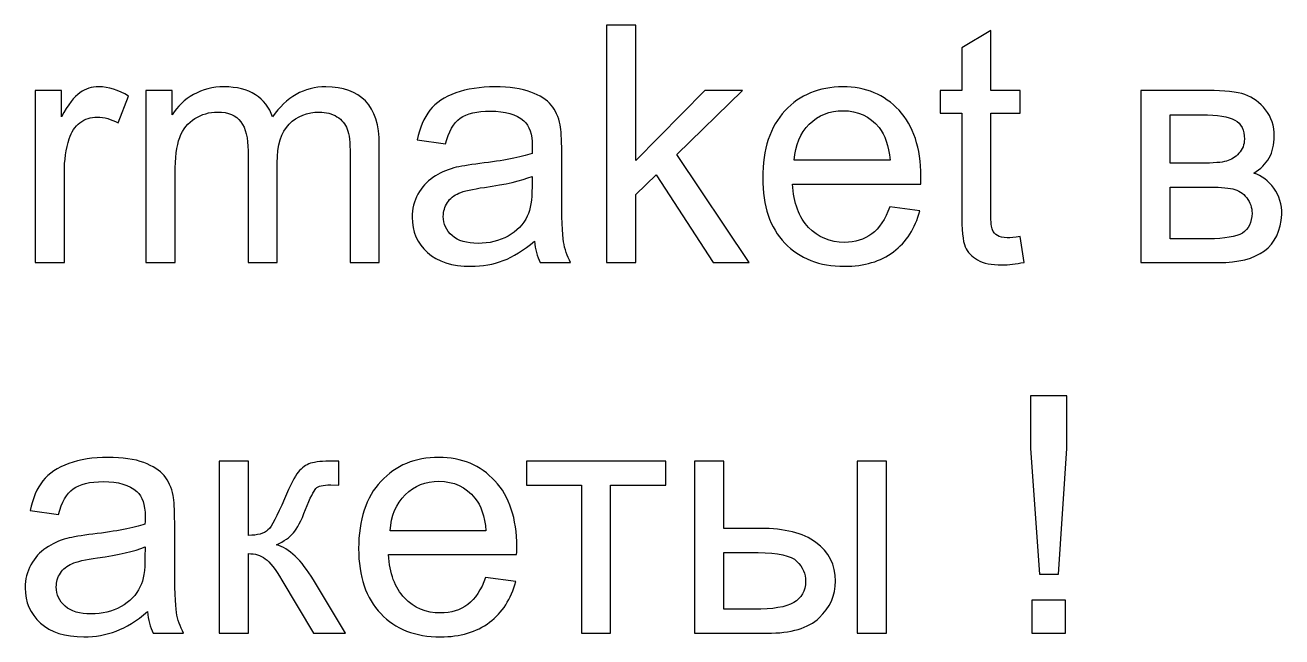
# Model space of a CAD drawing. Header units: millimetres. Extents: x 401 to 1796, y 156 to 1707.
# Drawn here: x 1586.4 to 1682.7, y 433.1 to 479.9 of the extents above; entities that cross this region are included whole.
import ezdxf

# ---------------------------------------------------------------- set-up
doc = ezdxf.new("R2010")
doc.units = ezdxf.units.MM
doc.header["$MEASUREMENT"] = 0
doc.layers.add('layer 1', color=7, linetype='Continuous')

msp = doc.modelspace()

# ---------------------------------------------------------------- linework, layer by layer
at = {"layer": 'layer 1', "color": 165}
for points, knots in [([(1630.938, 461.716), (1630.938, 461.716), (1630.938, 479.9024), (1630.938, 479.9024), (1630.938, 479.9024), (1630.938, 479.9024), (1633.1732, 479.9024), (1633.1732, 479.9024), (1633.1732, 479.9024), (1633.1732, 479.9024), (1633.1732, 469.5434), (1633.1732, 469.5434), (1633.1732, 469.5434), (1633.1732, 469.5434), (1638.4564, 474.8986), (1638.4564, 474.8986), (1638.4564, 474.8986), (1638.4564, 474.8986), (1641.3435, 474.8986), (1641.3435, 474.8986), (1641.3435, 474.8986), (1641.3435, 474.8986), (1636.3143, 470.0006), (1636.3143, 470.0006), (1636.3143, 470.0006), (1636.3143, 470.0006), (1641.8515, 461.716), (1641.8515, 461.716), (1641.8515, 461.716), (1641.8515, 461.716), (1639.0998, 461.716), (1639.0998, 461.716), (1639.0998, 461.716), (1639.0998, 461.716), (1634.7226, 468.4512), (1634.7226, 468.4512), (1634.7226, 468.4512), (1634.7226, 468.4512), (1633.1732, 466.9442), (1633.1732, 466.9442), (1633.1732, 466.9442), (1633.1732, 466.9442), (1633.1732, 461.716), (1633.1732, 461.716), (1633.1732, 461.716), (1633.1732, 461.716), (1630.938, 461.716), (1630.938, 461.716)], [0, 0, 0, 0, 0.0769231, 0.0769231, 0.0769231, 0.0769231, 0.1538462, 0.1538462, 0.1538462, 0.1538462, 0.2307692, 0.2307692, 0.2307692, 0.2307692, 0.3076923, 0.3076923, 0.3076923, 0.3076923, 0.3846154, 0.3846154, 0.3846154, 0.3846154, 0.4615385, 0.4615385, 0.4615385, 0.4615385, 0.5384615, 0.5384615, 0.5384615, 0.5384615, 0.6153846, 0.6153846, 0.6153846, 0.6153846, 0.6923077, 0.6923077, 0.6923077, 0.6923077, 0.7692308, 0.7692308, 0.7692308, 0.7692308, 0.8461538, 0.8461538, 0.8461538, 0.8461538, 1, 1, 1, 1]), ([(1662.6075, 463.7099), (1662.6075, 463.7099), (1662.9123, 461.7372), (1662.9123, 461.7372), (1662.9123, 461.7372), (1662.2858, 461.6059), (1661.7227, 461.5382), (1661.2317, 461.5382), (1661.2317, 461.5382), (1660.4231, 461.5382), (1659.7966, 461.6652), (1659.3478, 461.9234), (1659.3478, 461.9234), (1658.9033, 462.1817), (1658.5901, 462.5161), (1658.408, 462.9352), (1658.408, 462.9352), (1658.226, 463.3543), (1658.1371, 464.2348), (1658.1371, 465.5768), (1658.1371, 465.5768), (1658.1371, 465.5768), (1658.1371, 473.1714), (1658.1371, 473.1714), (1658.1371, 473.1714), (1658.1371, 473.1714), (1656.4861, 473.1714), (1656.4861, 473.1714), (1656.4861, 473.1714), (1656.4861, 473.1714), (1656.4861, 474.8986), (1656.4861, 474.8986), (1656.4861, 474.8986), (1656.4861, 474.8986), (1658.1371, 474.8986), (1658.1371, 474.8986), (1658.1371, 474.8986), (1658.1371, 474.8986), (1658.1371, 478.1583), (1658.1371, 478.1583), (1658.1371, 478.1583), (1658.1371, 478.1583), (1660.3723, 479.5002), (1660.3723, 479.5002), (1660.3723, 479.5002), (1660.3723, 479.5002), (1660.3723, 474.8986), (1660.3723, 474.8986), (1660.3723, 474.8986), (1660.3723, 474.8986), (1662.6075, 474.8986), (1662.6075, 474.8986), (1662.6075, 474.8986), (1662.6075, 474.8986), (1662.6075, 473.1714), (1662.6075, 473.1714), (1662.6075, 473.1714), (1662.6075, 473.1714), (1660.3723, 473.1714), (1660.3723, 473.1714), (1660.3723, 473.1714), (1660.3723, 473.1714), (1660.3723, 465.4498), (1660.3723, 465.4498), (1660.3723, 465.4498), (1660.3723, 464.8106), (1660.4104, 464.3999), (1660.4908, 464.2179), (1660.4908, 464.2179), (1660.567, 464.0359), (1660.694, 463.8919), (1660.8718, 463.7819), (1660.8718, 463.7819), (1661.0496, 463.676), (1661.3036, 463.621), (1661.6338, 463.621), (1661.6338, 463.621), (1661.8794, 463.621), (1662.2053, 463.6506), (1662.6075, 463.7099)], [0, 0, 0, 0, 0.047619, 0.047619, 0.047619, 0.047619, 0.0952381, 0.0952381, 0.0952381, 0.0952381, 0.1428571, 0.1428571, 0.1428571, 0.1428571, 0.1904762, 0.1904762, 0.1904762, 0.1904762, 0.2380952, 0.2380952, 0.2380952, 0.2380952, 0.2857143, 0.2857143, 0.2857143, 0.2857143, 0.3333333, 0.3333333, 0.3333333, 0.3333333, 0.3809524, 0.3809524, 0.3809524, 0.3809524, 0.4285714, 0.4285714, 0.4285714, 0.4285714, 0.4761905, 0.4761905, 0.4761905, 0.4761905, 0.5238095, 0.5238095, 0.5238095, 0.5238095, 0.5714286, 0.5714286, 0.5714286, 0.5714286, 0.6190476, 0.6190476, 0.6190476, 0.6190476, 0.6666667, 0.6666667, 0.6666667, 0.6666667, 0.7142857, 0.7142857, 0.7142857, 0.7142857, 0.7619048, 0.7619048, 0.7619048, 0.7619048, 0.8095238, 0.8095238, 0.8095238, 0.8095238, 0.8571429, 0.8571429, 0.8571429, 0.8571429, 0.9047619, 0.9047619, 0.9047619, 0.9047619, 1, 1, 1, 1]), ([(1587.1611, 461.716), (1587.1611, 461.716), (1587.1611, 474.8986), (1587.1611, 474.8986), (1587.1611, 474.8986), (1587.1611, 474.8986), (1589.1677, 474.8986), (1589.1677, 474.8986), (1589.1677, 474.8986), (1589.1677, 474.8986), (1589.1677, 472.8793), (1589.1677, 472.8793), (1589.1677, 472.8793), (1589.6799, 473.8149), (1590.1541, 474.4329), (1590.5901, 474.7293), (1590.5901, 474.7293), (1591.0261, 475.0298), (1591.5045, 475.178), (1592.0252, 475.178), (1592.0252, 475.178), (1592.7787, 475.178), (1593.545, 474.9409), (1594.3239, 474.471), (1594.3239, 474.471), (1594.3239, 474.471), (1593.528, 472.4094), (1593.528, 472.4094), (1593.528, 472.4094), (1592.9862, 472.7142), (1592.4443, 472.8666), (1591.9024, 472.8666), (1591.9024, 472.8666), (1591.4156, 472.8666), (1590.9796, 472.7184), (1590.5943, 472.4263), (1590.5943, 472.4263), (1590.2091, 472.1342), (1589.9339, 471.7278), (1589.7688, 471.2071), (1589.7688, 471.2071), (1589.5191, 470.4155), (1589.3963, 469.5477), (1589.3963, 468.6036), (1589.3963, 468.6036), (1589.3963, 468.6036), (1589.3963, 461.716), (1589.3963, 461.716), (1589.3963, 461.716), (1589.3963, 461.716), (1587.1611, 461.716), (1587.1611, 461.716)], [0, 0, 0, 0, 0.0714286, 0.0714286, 0.0714286, 0.0714286, 0.1428571, 0.1428571, 0.1428571, 0.1428571, 0.2142857, 0.2142857, 0.2142857, 0.2142857, 0.2857143, 0.2857143, 0.2857143, 0.2857143, 0.3571429, 0.3571429, 0.3571429, 0.3571429, 0.4285714, 0.4285714, 0.4285714, 0.4285714, 0.5, 0.5, 0.5, 0.5, 0.5714286, 0.5714286, 0.5714286, 0.5714286, 0.6428571, 0.6428571, 0.6428571, 0.6428571, 0.7142857, 0.7142857, 0.7142857, 0.7142857, 0.7857143, 0.7857143, 0.7857143, 0.7857143, 0.8571429, 0.8571429, 0.8571429, 0.8571429, 1, 1, 1, 1]), ([(1595.6447, 461.716), (1595.6447, 461.716), (1595.6447, 474.8986), (1595.6447, 474.8986), (1595.6447, 474.8986), (1595.6447, 474.8986), (1597.6513, 474.8986), (1597.6513, 474.8986), (1597.6513, 474.8986), (1597.6513, 474.8986), (1597.6513, 473.0359), (1597.6513, 473.0359), (1597.6513, 473.0359), (1598.0619, 473.6794), (1598.6123, 474.2001), (1599.2981, 474.5896), (1599.2981, 474.5896), (1599.9839, 474.9833), (1600.7628, 475.178), (1601.6391, 475.178), (1601.6391, 475.178), (1602.6128, 475.178), (1603.4129, 474.9748), (1604.0352, 474.5726), (1604.0352, 474.5726), (1604.6575, 474.1662), (1605.0977, 473.6032), (1605.3517, 472.8751), (1605.3517, 472.8751), (1606.4016, 474.4118), (1607.7605, 475.178), (1609.4369, 475.178), (1609.4369, 475.178), (1610.7492, 475.178), (1611.761, 474.8182), (1612.4637, 474.0943), (1612.4637, 474.0943), (1613.1707, 473.3704), (1613.5263, 472.257), (1613.5263, 470.7542), (1613.5263, 470.7542), (1613.5263, 470.7542), (1613.5263, 461.716), (1613.5263, 461.716), (1613.5263, 461.716), (1613.5263, 461.716), (1611.2911, 461.716), (1611.2911, 461.716), (1611.2911, 461.716), (1611.2911, 461.716), (1611.2911, 470.0133), (1611.2911, 470.0133), (1611.2911, 470.0133), (1611.2911, 470.9023), (1611.2149, 471.5458), (1611.071, 471.9395), (1611.071, 471.9395), (1610.927, 472.3332), (1610.6646, 472.6465), (1610.2793, 472.8878), (1610.2793, 472.8878), (1609.8983, 473.1291), (1609.4496, 473.2476), (1608.9374, 473.2476), (1608.9374, 473.2476), (1608.006, 473.2476), (1607.2356, 472.9386), (1606.6217, 472.3247), (1606.6217, 472.3247), (1606.0079, 471.7067), (1605.7031, 470.7203), (1605.7031, 469.3656), (1605.7031, 469.3656), (1605.7031, 469.3656), (1605.7031, 461.716), (1605.7031, 461.716), (1605.7031, 461.716), (1605.7031, 461.716), (1603.4679, 461.716), (1603.4679, 461.716), (1603.4679, 461.716), (1603.4679, 461.716), (1603.4679, 470.2716), (1603.4679, 470.2716), (1603.4679, 470.2716), (1603.4679, 471.2622), (1603.2859, 472.0072), (1602.9218, 472.5025), (1602.9218, 472.5025), (1602.5577, 472.9978), (1601.9608, 473.2476), (1601.1353, 473.2476), (1601.1353, 473.2476), (1600.5088, 473.2476), (1599.9288, 473.0825), (1599.3954, 472.7523), (1599.3954, 472.7523), (1598.862, 472.4221), (1598.4768, 471.9395), (1598.2355, 471.3003), (1598.2355, 471.3003), (1597.9984, 470.6653), (1597.8799, 469.7466), (1597.8799, 468.5486), (1597.8799, 468.5486), (1597.8799, 468.5486), (1597.8799, 461.716), (1597.8799, 461.716), (1597.8799, 461.716), (1597.8799, 461.716), (1595.6447, 461.716), (1595.6447, 461.716)], [0, 0, 0, 0, 0.0344828, 0.0344828, 0.0344828, 0.0344828, 0.0689655, 0.0689655, 0.0689655, 0.0689655, 0.1034483, 0.1034483, 0.1034483, 0.1034483, 0.137931, 0.137931, 0.137931, 0.137931, 0.1724138, 0.1724138, 0.1724138, 0.1724138, 0.2068966, 0.2068966, 0.2068966, 0.2068966, 0.2413793, 0.2413793, 0.2413793, 0.2413793, 0.2758621, 0.2758621, 0.2758621, 0.2758621, 0.3103448, 0.3103448, 0.3103448, 0.3103448, 0.3448276, 0.3448276, 0.3448276, 0.3448276, 0.3793103, 0.3793103, 0.3793103, 0.3793103, 0.4137931, 0.4137931, 0.4137931, 0.4137931, 0.4482759, 0.4482759, 0.4482759, 0.4482759, 0.4827586, 0.4827586, 0.4827586, 0.4827586, 0.5172414, 0.5172414, 0.5172414, 0.5172414, 0.5517241, 0.5517241, 0.5517241, 0.5517241, 0.5862069, 0.5862069, 0.5862069, 0.5862069, 0.6206897, 0.6206897, 0.6206897, 0.6206897, 0.6551724, 0.6551724, 0.6551724, 0.6551724, 0.6896552, 0.6896552, 0.6896552, 0.6896552, 0.7241379, 0.7241379, 0.7241379, 0.7241379, 0.7586207, 0.7586207, 0.7586207, 0.7586207, 0.7931034, 0.7931034, 0.7931034, 0.7931034, 0.8275862, 0.8275862, 0.8275862, 0.8275862, 0.862069, 0.862069, 0.862069, 0.862069, 0.8965517, 0.8965517, 0.8965517, 0.8965517, 0.9310345, 0.9310345, 0.9310345, 0.9310345, 1, 1, 1, 1]), ([(1625.4135, 463.367), (1624.5838, 462.66), (1623.7837, 462.1647), (1623.0174, 461.8726), (1623.0174, 461.8726), (1622.2512, 461.5805), (1621.4299, 461.4366), (1620.5494, 461.4366), (1620.5494, 461.4366), (1619.1016, 461.4366), (1617.9882, 461.788), (1617.2093, 462.4949), (1617.2093, 462.4949), (1616.4304, 463.1977), (1616.0409, 464.0994), (1616.0409, 465.1958), (1616.0409, 465.1958), (1616.0409, 465.8393), (1616.1891, 466.4277), (1616.4812, 466.9611), (1616.4812, 466.9611), (1616.7775, 467.4945), (1617.1627, 467.9178), (1617.6369, 468.2396), (1617.6369, 468.2396), (1618.1152, 468.5613), (1618.6486, 468.8068), (1619.2455, 468.9719), (1619.2455, 468.9719), (1619.6858, 469.0862), (1620.3504, 469.1963), (1621.2352, 469.3064), (1621.2352, 469.3064), (1623.0386, 469.518), (1624.3721, 469.7763), (1625.223, 470.0726), (1625.223, 470.0726), (1625.2315, 470.3774), (1625.2357, 470.5721), (1625.2357, 470.6526), (1625.2357, 470.6526), (1625.2357, 471.5585), (1625.024, 472.1977), (1624.6007, 472.5703), (1624.6007, 472.5703), (1624.0292, 473.074), (1623.1783, 473.3238), (1622.0522, 473.3238), (1622.0522, 473.3238), (1620.9981, 473.3238), (1620.2192, 473.1375), (1619.7197, 472.7692), (1619.7197, 472.7692), (1619.2159, 472.4009), (1618.8476, 471.749), (1618.6063, 470.8092), (1618.6063, 470.8092), (1618.6063, 470.8092), (1616.4219, 471.114), (1616.4219, 471.114), (1616.4219, 471.114), (1616.6209, 472.0496), (1616.9468, 472.8073), (1617.404, 473.3831), (1617.404, 473.3831), (1617.8612, 473.9588), (1618.5216, 474.3991), (1619.3852, 474.7123), (1619.3852, 474.7123), (1620.2446, 475.0214), (1621.2479, 475.178), (1622.3824, 475.178), (1622.3824, 475.178), (1623.5085, 475.178), (1624.4271, 475.0468), (1625.1341, 474.7801), (1625.1341, 474.7801), (1625.8368, 474.5134), (1626.3575, 474.1832), (1626.6877, 473.781), (1626.6877, 473.781), (1627.0179, 473.3788), (1627.2508, 472.8708), (1627.3862, 472.257), (1627.3862, 472.257), (1627.4582, 471.876), (1627.4963, 471.1902), (1627.4963, 470.2038), (1627.4963, 470.2038), (1627.4963, 470.2038), (1627.4963, 467.2405), (1627.4963, 467.2405), (1627.4963, 467.2405), (1627.4963, 465.1704), (1627.5429, 463.8623), (1627.636, 463.3077), (1627.636, 463.3077), (1627.7249, 462.7532), (1627.9112, 462.224), (1628.1821, 461.716), (1628.1821, 461.716), (1628.1821, 461.716), (1625.8453, 461.716), (1625.8453, 461.716), (1625.8453, 461.716), (1625.6209, 462.1859), (1625.477, 462.7362), (1625.4135, 463.367)], [0, 0, 0, 0, 0.0357143, 0.0357143, 0.0357143, 0.0357143, 0.0714286, 0.0714286, 0.0714286, 0.0714286, 0.1071429, 0.1071429, 0.1071429, 0.1071429, 0.1428571, 0.1428571, 0.1428571, 0.1428571, 0.1785714, 0.1785714, 0.1785714, 0.1785714, 0.2142857, 0.2142857, 0.2142857, 0.2142857, 0.25, 0.25, 0.25, 0.25, 0.2857143, 0.2857143, 0.2857143, 0.2857143, 0.3214286, 0.3214286, 0.3214286, 0.3214286, 0.3571429, 0.3571429, 0.3571429, 0.3571429, 0.3928571, 0.3928571, 0.3928571, 0.3928571, 0.4285714, 0.4285714, 0.4285714, 0.4285714, 0.4642857, 0.4642857, 0.4642857, 0.4642857, 0.5, 0.5, 0.5, 0.5, 0.5357143, 0.5357143, 0.5357143, 0.5357143, 0.5714286, 0.5714286, 0.5714286, 0.5714286, 0.6071429, 0.6071429, 0.6071429, 0.6071429, 0.6428571, 0.6428571, 0.6428571, 0.6428571, 0.6785714, 0.6785714, 0.6785714, 0.6785714, 0.7142857, 0.7142857, 0.7142857, 0.7142857, 0.75, 0.75, 0.75, 0.75, 0.7857143, 0.7857143, 0.7857143, 0.7857143, 0.8214286, 0.8214286, 0.8214286, 0.8214286, 0.8571429, 0.8571429, 0.8571429, 0.8571429, 0.8928571, 0.8928571, 0.8928571, 0.8928571, 0.9285714, 0.9285714, 0.9285714, 0.9285714, 1, 1, 1, 1]), ([(1652.6211, 465.9832), (1652.6211, 465.9832), (1654.9325, 465.6784), (1654.9325, 465.6784), (1654.9325, 465.6784), (1654.5727, 464.3364), (1653.8996, 463.2908), (1652.9174, 462.55), (1652.9174, 462.55), (1651.9353, 461.8091), (1650.6822, 461.4366), (1649.154, 461.4366), (1649.154, 461.4366), (1647.2321, 461.4366), (1645.7081, 462.0293), (1644.582, 463.2146), (1644.582, 463.2146), (1643.4559, 464.3957), (1642.8929, 466.0594), (1642.8929, 468.1972), (1642.8929, 468.1972), (1642.8929, 470.407), (1643.4602, 472.1258), (1644.5989, 473.345), (1644.5989, 473.345), (1645.7377, 474.5684), (1647.2151, 475.178), (1649.0312, 475.178), (1649.0312, 475.178), (1650.7881, 475.178), (1652.2232, 474.5811), (1653.3365, 473.3831), (1653.3365, 473.3831), (1654.4499, 472.185), (1655.0087, 470.5002), (1655.0087, 468.3285), (1655.0087, 468.3285), (1655.0087, 468.1972), (1655.0045, 467.9983), (1654.996, 467.7358), (1654.996, 467.7358), (1654.996, 467.7358), (1645.1789, 467.7358), (1645.1789, 467.7358), (1645.1789, 467.7358), (1645.2636, 466.2922), (1645.67, 465.1831), (1646.4066, 464.4169), (1646.4066, 464.4169), (1647.1389, 463.6506), (1648.0576, 463.2654), (1649.154, 463.2654), (1649.154, 463.2654), (1649.971, 463.2654), (1650.6695, 463.4813), (1651.2453, 463.9131), (1651.2453, 463.9131), (1651.8252, 464.3449), (1652.2824, 465.0349), (1652.6211, 465.9832)], [0, 0, 0, 0, 0.0625, 0.0625, 0.0625, 0.0625, 0.125, 0.125, 0.125, 0.125, 0.1875, 0.1875, 0.1875, 0.1875, 0.25, 0.25, 0.25, 0.25, 0.3125, 0.3125, 0.3125, 0.3125, 0.375, 0.375, 0.375, 0.375, 0.4375, 0.4375, 0.4375, 0.4375, 0.5, 0.5, 0.5, 0.5, 0.5625, 0.5625, 0.5625, 0.5625, 0.625, 0.625, 0.625, 0.625, 0.6875, 0.6875, 0.6875, 0.6875, 0.75, 0.75, 0.75, 0.75, 0.8125, 0.8125, 0.8125, 0.8125, 0.875, 0.875, 0.875, 0.875, 1, 1, 1, 1]), ([(1671.8701, 474.8986), (1671.8701, 474.8986), (1677.0136, 474.8986), (1677.0136, 474.8986), (1677.0136, 474.8986), (1678.2751, 474.8986), (1679.2149, 474.7928), (1679.833, 474.5811), (1679.833, 474.5811), (1680.4468, 474.3694), (1680.976, 473.9842), (1681.4163, 473.4212), (1681.4163, 473.4212), (1681.8608, 472.8539), (1682.0809, 472.1808), (1682.0809, 471.3934), (1682.0809, 471.3934), (1682.0809, 470.7626), (1681.9497, 470.2123), (1681.6914, 469.7466), (1681.6914, 469.7466), (1681.429, 469.2767), (1681.0395, 468.883), (1680.5146, 468.5698), (1680.5146, 468.5698), (1681.1326, 468.3623), (1681.6449, 467.9771), (1682.0555, 467.4098), (1682.0555, 467.4098), (1682.4619, 466.8468), (1682.6651, 466.1737), (1682.6651, 465.399), (1682.6651, 465.399), (1682.5847, 464.1502), (1682.1359, 463.2231), (1681.3274, 462.6219), (1681.3274, 462.6219), (1680.5188, 462.0166), (1679.3419, 461.716), (1677.801, 461.716), (1677.801, 461.716), (1677.801, 461.716), (1671.8701, 461.716), (1671.8701, 461.716), (1671.8701, 461.716), (1671.8701, 461.716), (1671.8701, 474.8986), (1671.8701, 474.8986)], [0, 0, 0, 0, 0.0769231, 0.0769231, 0.0769231, 0.0769231, 0.1538462, 0.1538462, 0.1538462, 0.1538462, 0.2307692, 0.2307692, 0.2307692, 0.2307692, 0.3076923, 0.3076923, 0.3076923, 0.3076923, 0.3846154, 0.3846154, 0.3846154, 0.3846154, 0.4615385, 0.4615385, 0.4615385, 0.4615385, 0.5384615, 0.5384615, 0.5384615, 0.5384615, 0.6153846, 0.6153846, 0.6153846, 0.6153846, 0.6923077, 0.6923077, 0.6923077, 0.6923077, 0.7692308, 0.7692308, 0.7692308, 0.7692308, 0.8461538, 0.8461538, 0.8461538, 0.8461538, 1, 1, 1, 1]), ([(1645.3059, 469.5646), (1645.3059, 469.5646), (1652.6465, 469.5646), (1652.6465, 469.5646), (1652.6465, 469.5646), (1652.5491, 470.6737), (1652.2655, 471.5035), (1651.8041, 472.058), (1651.8041, 472.058), (1651.0971, 472.9174), (1650.1742, 473.3492), (1649.0439, 473.3492), (1649.0439, 473.3492), (1648.0195, 473.3492), (1647.1601, 473.0063), (1646.4616, 472.3205), (1646.4616, 472.3205), (1645.7673, 471.6347), (1645.3821, 470.7161), (1645.3059, 469.5646)], [0, 0, 0, 0, 0.1666667, 0.1666667, 0.1666667, 0.1666667, 0.3333333, 0.3333333, 0.3333333, 0.3333333, 0.5, 0.5, 0.5, 0.5, 0.6666667, 0.6666667, 0.6666667, 0.6666667, 1, 1, 1, 1]), ([(1674.1053, 469.336), (1674.1053, 469.336), (1676.476, 469.336), (1676.476, 469.336), (1676.476, 469.336), (1677.42, 469.336), (1678.0719, 469.3868), (1678.4233, 469.4842), (1678.4233, 469.4842), (1678.7789, 469.5858), (1679.0964, 469.7847), (1679.3758, 470.0895), (1679.3758, 470.0895), (1679.6552, 470.3901), (1679.7949, 470.7542), (1679.7949, 471.1775), (1679.7949, 471.1775), (1679.7949, 471.876), (1679.5494, 472.3586), (1679.0625, 472.6338), (1679.0625, 472.6338), (1678.5715, 472.9089), (1677.7333, 473.0444), (1676.5479, 473.0444), (1676.5479, 473.0444), (1676.5479, 473.0444), (1674.1053, 473.0444), (1674.1053, 473.0444), (1674.1053, 473.0444), (1674.1053, 473.0444), (1674.1053, 469.336), (1674.1053, 469.336)], [0, 0, 0, 0, 0.1111111, 0.1111111, 0.1111111, 0.1111111, 0.2222222, 0.2222222, 0.2222222, 0.2222222, 0.3333333, 0.3333333, 0.3333333, 0.3333333, 0.4444444, 0.4444444, 0.4444444, 0.4444444, 0.5555556, 0.5555556, 0.5555556, 0.5555556, 0.6666667, 0.6666667, 0.6666667, 0.6666667, 0.7777778, 0.7777778, 0.7777778, 0.7777778, 1, 1, 1, 1]), ([(1625.2357, 468.32), (1624.4229, 467.9898), (1623.2037, 467.7104), (1621.5781, 467.4818), (1621.5781, 467.4818), (1620.6552, 467.3506), (1620.0033, 467.2024), (1619.6223, 467.0373), (1619.6223, 467.0373), (1619.2413, 466.8722), (1618.9492, 466.6309), (1618.7418, 466.3176), (1618.7418, 466.3176), (1618.5343, 466.0001), (1618.4285, 465.6488), (1618.4285, 465.2593), (1618.4285, 465.2593), (1618.4285, 464.6709), (1618.6529, 464.1756), (1619.1058, 463.7819), (1619.1058, 463.7819), (1619.5588, 463.3882), (1620.2192, 463.1892), (1621.087, 463.1892), (1621.087, 463.1892), (1621.9464, 463.1892), (1622.7126, 463.3755), (1623.3857, 463.7522), (1623.3857, 463.7522), (1624.0546, 464.1248), (1624.5499, 464.637), (1624.8632, 465.2847), (1624.8632, 465.2847), (1625.1045, 465.7885), (1625.223, 466.5293), (1625.223, 467.5072), (1625.223, 467.5072), (1625.223, 467.5072), (1625.2357, 468.32), (1625.2357, 468.32)], [0, 0, 0, 0, 0.0909091, 0.0909091, 0.0909091, 0.0909091, 0.1818182, 0.1818182, 0.1818182, 0.1818182, 0.2727273, 0.2727273, 0.2727273, 0.2727273, 0.3636364, 0.3636364, 0.3636364, 0.3636364, 0.4545455, 0.4545455, 0.4545455, 0.4545455, 0.5454545, 0.5454545, 0.5454545, 0.5454545, 0.6363636, 0.6363636, 0.6363636, 0.6363636, 0.7272727, 0.7272727, 0.7272727, 0.7272727, 0.8181818, 0.8181818, 0.8181818, 0.8181818, 1, 1, 1, 1]), ([(1674.1053, 463.5448), (1674.1053, 463.5448), (1677.039, 463.5448), (1677.039, 463.5448), (1677.039, 463.5448), (1678.3005, 463.5448), (1679.1684, 463.693), (1679.6383, 463.9851), (1679.6383, 463.9851), (1680.1082, 464.2814), (1680.3537, 464.7852), (1680.3791, 465.5091), (1680.3791, 465.5091), (1680.3791, 465.9282), (1680.2436, 466.3219), (1679.9727, 466.6817), (1679.9727, 466.6817), (1679.6975, 467.0415), (1679.3419, 467.2701), (1678.9059, 467.3633), (1678.9059, 467.3633), (1678.4699, 467.4606), (1677.7671, 467.5072), (1676.8019, 467.5072), (1676.8019, 467.5072), (1676.8019, 467.5072), (1674.1053, 467.5072), (1674.1053, 467.5072), (1674.1053, 467.5072), (1674.1053, 467.5072), (1674.1053, 463.5448), (1674.1053, 463.5448)], [0, 0, 0, 0, 0.1111111, 0.1111111, 0.1111111, 0.1111111, 0.2222222, 0.2222222, 0.2222222, 0.2222222, 0.3333333, 0.3333333, 0.3333333, 0.3333333, 0.4444444, 0.4444444, 0.4444444, 0.4444444, 0.5555556, 0.5555556, 0.5555556, 0.5555556, 0.6666667, 0.6666667, 0.6666667, 0.6666667, 0.7777778, 0.7777778, 0.7777778, 0.7777778, 1, 1, 1, 1])]:
    msp.add_open_spline(points, degree=3, knots=knots, dxfattribs=at)
at = {"layer": 'layer 1', "color": 250}
for points, knots in [([(1664.1041, 437.8611), (1664.1041, 437.8611), (1663.4183, 447.4962), (1663.4183, 447.4962), (1663.4183, 447.4962), (1663.4183, 447.4962), (1663.4183, 451.5263), (1663.4183, 451.5263), (1663.4183, 451.5263), (1663.4183, 451.5263), (1666.1869, 451.5263), (1666.1869, 451.5263), (1666.1869, 451.5263), (1666.1869, 451.5263), (1666.1869, 447.4962), (1666.1869, 447.4962), (1666.1869, 447.4962), (1666.1869, 447.4962), (1665.5519, 437.8611), (1665.5519, 437.8611), (1665.5519, 437.8611), (1665.5519, 437.8611), (1664.1041, 437.8611), (1664.1041, 437.8611)], [0, 0, 0, 0, 0.1428571, 0.1428571, 0.1428571, 0.1428571, 0.2857143, 0.2857143, 0.2857143, 0.2857143, 0.4285714, 0.4285714, 0.4285714, 0.4285714, 0.5714286, 0.5714286, 0.5714286, 0.5714286, 0.7142857, 0.7142857, 0.7142857, 0.7142857, 1, 1, 1, 1]), ([(1595.7654, 434.9909), (1594.9357, 434.2839), (1594.1356, 433.7886), (1593.3693, 433.4965), (1593.3693, 433.4965), (1592.6031, 433.2044), (1591.7818, 433.0605), (1590.9013, 433.0605), (1590.9013, 433.0605), (1589.4535, 433.0605), (1588.3401, 433.4119), (1587.5612, 434.1188), (1587.5612, 434.1188), (1586.7823, 434.8216), (1586.3928, 435.7233), (1586.3928, 436.8197), (1586.3928, 436.8197), (1586.3928, 437.4632), (1586.541, 438.0516), (1586.8331, 438.585), (1586.8331, 438.585), (1587.1294, 439.1184), (1587.5146, 439.5417), (1587.9888, 439.8635), (1587.9888, 439.8635), (1588.4671, 440.1852), (1589.0005, 440.4307), (1589.5974, 440.5958), (1589.5974, 440.5958), (1590.0377, 440.7101), (1590.7023, 440.8202), (1591.5871, 440.9303), (1591.5871, 440.9303), (1593.3905, 441.1419), (1594.724, 441.4002), (1595.5749, 441.6965), (1595.5749, 441.6965), (1595.5834, 442.0013), (1595.5876, 442.196), (1595.5876, 442.2765), (1595.5876, 442.2765), (1595.5876, 443.1824), (1595.3759, 443.8216), (1594.9526, 444.1942), (1594.9526, 444.1942), (1594.3811, 444.6979), (1593.5302, 444.9477), (1592.4041, 444.9477), (1592.4041, 444.9477), (1591.35, 444.9477), (1590.5711, 444.7614), (1590.0716, 444.3931), (1590.0716, 444.3931), (1589.5678, 444.0248), (1589.1995, 443.3729), (1588.9582, 442.4331), (1588.9582, 442.4331), (1588.9582, 442.4331), (1586.7738, 442.7379), (1586.7738, 442.7379), (1586.7738, 442.7379), (1586.9728, 443.6735), (1587.2987, 444.4312), (1587.7559, 445.007), (1587.7559, 445.007), (1588.2131, 445.5827), (1588.8735, 446.023), (1589.7371, 446.3362), (1589.7371, 446.3362), (1590.5965, 446.6453), (1591.5998, 446.8019), (1592.7343, 446.8019), (1592.7343, 446.8019), (1593.8604, 446.8019), (1594.779, 446.6707), (1595.486, 446.404), (1595.486, 446.404), (1596.1887, 446.1373), (1596.7094, 445.8071), (1597.0396, 445.4049), (1597.0396, 445.4049), (1597.3698, 445.0027), (1597.6027, 444.4947), (1597.7381, 443.8809), (1597.7381, 443.8809), (1597.8101, 443.4999), (1597.8482, 442.8141), (1597.8482, 441.8277), (1597.8482, 441.8277), (1597.8482, 441.8277), (1597.8482, 438.8644), (1597.8482, 438.8644), (1597.8482, 438.8644), (1597.8482, 436.7943), (1597.8948, 435.4862), (1597.9879, 434.9316), (1597.9879, 434.9316), (1598.0768, 434.3771), (1598.2631, 433.8479), (1598.534, 433.3399), (1598.534, 433.3399), (1598.534, 433.3399), (1596.1972, 433.3399), (1596.1972, 433.3399), (1596.1972, 433.3399), (1595.9728, 433.8098), (1595.8289, 434.3601), (1595.7654, 434.9909)], [0, 0, 0, 0, 0.0357143, 0.0357143, 0.0357143, 0.0357143, 0.0714286, 0.0714286, 0.0714286, 0.0714286, 0.1071429, 0.1071429, 0.1071429, 0.1071429, 0.1428571, 0.1428571, 0.1428571, 0.1428571, 0.1785714, 0.1785714, 0.1785714, 0.1785714, 0.2142857, 0.2142857, 0.2142857, 0.2142857, 0.25, 0.25, 0.25, 0.25, 0.2857143, 0.2857143, 0.2857143, 0.2857143, 0.3214286, 0.3214286, 0.3214286, 0.3214286, 0.3571429, 0.3571429, 0.3571429, 0.3571429, 0.3928571, 0.3928571, 0.3928571, 0.3928571, 0.4285714, 0.4285714, 0.4285714, 0.4285714, 0.4642857, 0.4642857, 0.4642857, 0.4642857, 0.5, 0.5, 0.5, 0.5, 0.5357143, 0.5357143, 0.5357143, 0.5357143, 0.5714286, 0.5714286, 0.5714286, 0.5714286, 0.6071429, 0.6071429, 0.6071429, 0.6071429, 0.6428571, 0.6428571, 0.6428571, 0.6428571, 0.6785714, 0.6785714, 0.6785714, 0.6785714, 0.7142857, 0.7142857, 0.7142857, 0.7142857, 0.75, 0.75, 0.75, 0.75, 0.7857143, 0.7857143, 0.7857143, 0.7857143, 0.8214286, 0.8214286, 0.8214286, 0.8214286, 0.8571429, 0.8571429, 0.8571429, 0.8571429, 0.8928571, 0.8928571, 0.8928571, 0.8928571, 0.9285714, 0.9285714, 0.9285714, 0.9285714, 1, 1, 1, 1]), ([(1621.6691, 437.6071), (1621.6691, 437.6071), (1623.9805, 437.3023), (1623.9805, 437.3023), (1623.9805, 437.3023), (1623.6207, 435.9603), (1622.9476, 434.9147), (1621.9654, 434.1739), (1621.9654, 434.1739), (1620.9833, 433.433), (1619.7302, 433.0605), (1618.202, 433.0605), (1618.202, 433.0605), (1616.2801, 433.0605), (1614.7561, 433.6532), (1613.63, 434.8385), (1613.63, 434.8385), (1612.5039, 436.0196), (1611.9409, 437.6833), (1611.9409, 439.8211), (1611.9409, 439.8211), (1611.9409, 442.0309), (1612.5082, 443.7497), (1613.6469, 444.9689), (1613.6469, 444.9689), (1614.7857, 446.1923), (1616.2631, 446.8019), (1618.0792, 446.8019), (1618.0792, 446.8019), (1619.8361, 446.8019), (1621.2712, 446.205), (1622.3845, 445.007), (1622.3845, 445.007), (1623.4979, 443.8089), (1624.0567, 442.1241), (1624.0567, 439.9524), (1624.0567, 439.9524), (1624.0567, 439.8211), (1624.0525, 439.6222), (1624.044, 439.3597), (1624.044, 439.3597), (1624.044, 439.3597), (1614.2269, 439.3597), (1614.2269, 439.3597), (1614.2269, 439.3597), (1614.3116, 437.9161), (1614.718, 436.807), (1615.4546, 436.0408), (1615.4546, 436.0408), (1616.1869, 435.2745), (1617.1056, 434.8893), (1618.202, 434.8893), (1618.202, 434.8893), (1619.019, 434.8893), (1619.7175, 435.1052), (1620.2933, 435.537), (1620.2933, 435.537), (1620.8732, 435.9688), (1621.3304, 436.6588), (1621.6691, 437.6071)], [0, 0, 0, 0, 0.0625, 0.0625, 0.0625, 0.0625, 0.125, 0.125, 0.125, 0.125, 0.1875, 0.1875, 0.1875, 0.1875, 0.25, 0.25, 0.25, 0.25, 0.3125, 0.3125, 0.3125, 0.3125, 0.375, 0.375, 0.375, 0.375, 0.4375, 0.4375, 0.4375, 0.4375, 0.5, 0.5, 0.5, 0.5, 0.5625, 0.5625, 0.5625, 0.5625, 0.625, 0.625, 0.625, 0.625, 0.6875, 0.6875, 0.6875, 0.6875, 0.75, 0.75, 0.75, 0.75, 0.8125, 0.8125, 0.8125, 0.8125, 0.875, 0.875, 0.875, 0.875, 1, 1, 1, 1]), ([(1601.256, 446.5225), (1601.256, 446.5225), (1603.4912, 446.5225), (1603.4912, 446.5225), (1603.4912, 446.5225), (1603.4912, 446.5225), (1603.4912, 440.8329), (1603.4912, 440.8329), (1603.4912, 440.8329), (1604.2024, 440.8329), (1604.7019, 440.9684), (1604.9898, 441.2435), (1604.9898, 441.2435), (1605.2734, 441.5145), (1605.6925, 442.3061), (1606.2513, 443.6227), (1606.2513, 443.6227), (1606.6916, 444.6641), (1607.0472, 445.3499), (1607.3181, 445.6801), (1607.3181, 445.6801), (1607.5933, 446.0103), (1607.9066, 446.2346), (1608.2622, 446.3489), (1608.2622, 446.3489), (1608.622, 446.4632), (1609.1935, 446.5225), (1609.9767, 446.5225), (1609.9767, 446.5225), (1609.9767, 446.5225), (1610.4254, 446.5225), (1610.4254, 446.5225), (1610.4254, 446.5225), (1610.4254, 446.5225), (1610.4254, 444.681), (1610.4254, 444.681), (1610.4254, 444.681), (1610.4254, 444.681), (1609.8031, 444.6937), (1609.8031, 444.6937), (1609.8031, 444.6937), (1609.2147, 444.6937), (1608.8379, 444.6048), (1608.6728, 444.4312), (1608.6728, 444.4312), (1608.4992, 444.2492), (1608.2325, 443.7073), (1607.8769, 442.8056), (1607.8769, 442.8056), (1607.5383, 441.942), (1607.2292, 441.3451), (1606.9456, 441.0149), (1606.9456, 441.0149), (1606.6662, 440.6847), (1606.2302, 440.3842), (1605.6417, 440.109), (1605.6417, 440.109), (1606.6027, 439.8508), (1607.551, 438.9575), (1608.4823, 437.4251), (1608.4823, 437.4251), (1608.4823, 437.4251), (1610.9334, 433.3399), (1610.9334, 433.3399), (1610.9334, 433.3399), (1610.9334, 433.3399), (1608.4781, 433.3399), (1608.4781, 433.3399), (1608.4781, 433.3399), (1608.4781, 433.3399), (1606.0608, 437.4124), (1606.0608, 437.4124), (1606.0608, 437.4124), (1605.574, 438.2379), (1605.1507, 438.7797), (1604.7908, 439.0422), (1604.7908, 439.0422), (1604.4268, 439.3047), (1603.995, 439.4359), (1603.4912, 439.4359), (1603.4912, 439.4359), (1603.4912, 439.4359), (1603.4912, 433.3399), (1603.4912, 433.3399), (1603.4912, 433.3399), (1603.4912, 433.3399), (1601.256, 433.3399), (1601.256, 433.3399), (1601.256, 433.3399), (1601.256, 433.3399), (1601.256, 446.5225), (1601.256, 446.5225)], [0, 0, 0, 0, 0.0416667, 0.0416667, 0.0416667, 0.0416667, 0.0833333, 0.0833333, 0.0833333, 0.0833333, 0.125, 0.125, 0.125, 0.125, 0.1666667, 0.1666667, 0.1666667, 0.1666667, 0.2083333, 0.2083333, 0.2083333, 0.2083333, 0.25, 0.25, 0.25, 0.25, 0.2916667, 0.2916667, 0.2916667, 0.2916667, 0.3333333, 0.3333333, 0.3333333, 0.3333333, 0.375, 0.375, 0.375, 0.375, 0.4166667, 0.4166667, 0.4166667, 0.4166667, 0.4583333, 0.4583333, 0.4583333, 0.4583333, 0.5, 0.5, 0.5, 0.5, 0.5416667, 0.5416667, 0.5416667, 0.5416667, 0.5833333, 0.5833333, 0.5833333, 0.5833333, 0.625, 0.625, 0.625, 0.625, 0.6666667, 0.6666667, 0.6666667, 0.6666667, 0.7083333, 0.7083333, 0.7083333, 0.7083333, 0.75, 0.75, 0.75, 0.75, 0.7916667, 0.7916667, 0.7916667, 0.7916667, 0.8333333, 0.8333333, 0.8333333, 0.8333333, 0.875, 0.875, 0.875, 0.875, 0.9166667, 0.9166667, 0.9166667, 0.9166667, 1, 1, 1, 1]), ([(1624.7933, 446.5225), (1624.7933, 446.5225), (1635.4613, 446.5225), (1635.4613, 446.5225), (1635.4613, 446.5225), (1635.4613, 446.5225), (1635.4613, 444.6683), (1635.4613, 444.6683), (1635.4613, 444.6683), (1635.4613, 444.6683), (1631.2449, 444.6683), (1631.2449, 444.6683), (1631.2449, 444.6683), (1631.2449, 444.6683), (1631.2449, 433.3399), (1631.2449, 433.3399), (1631.2449, 433.3399), (1631.2449, 433.3399), (1629.0097, 433.3399), (1629.0097, 433.3399), (1629.0097, 433.3399), (1629.0097, 433.3399), (1629.0097, 444.6683), (1629.0097, 444.6683), (1629.0097, 444.6683), (1629.0097, 444.6683), (1624.7933, 444.6683), (1624.7933, 444.6683), (1624.7933, 444.6683), (1624.7933, 444.6683), (1624.7933, 446.5225), (1624.7933, 446.5225)], [0, 0, 0, 0, 0.1111111, 0.1111111, 0.1111111, 0.1111111, 0.2222222, 0.2222222, 0.2222222, 0.2222222, 0.3333333, 0.3333333, 0.3333333, 0.3333333, 0.4444444, 0.4444444, 0.4444444, 0.4444444, 0.5555556, 0.5555556, 0.5555556, 0.5555556, 0.6666667, 0.6666667, 0.6666667, 0.6666667, 0.7777778, 0.7777778, 0.7777778, 0.7777778, 1, 1, 1, 1]), ([(1637.6711, 446.5225), (1637.6711, 446.5225), (1639.9063, 446.5225), (1639.9063, 446.5225), (1639.9063, 446.5225), (1639.9063, 446.5225), (1639.9063, 441.3663), (1639.9063, 441.3663), (1639.9063, 441.3663), (1639.9063, 441.3663), (1642.7257, 441.3663), (1642.7257, 441.3663), (1642.7257, 441.3663), (1644.5672, 441.3663), (1645.9811, 441.0107), (1646.976, 440.2953), (1646.976, 440.2953), (1647.9708, 439.5798), (1648.4661, 438.5935), (1648.4661, 437.3362), (1648.4661, 437.3362), (1648.4661, 436.2355), (1648.0512, 435.2957), (1647.2215, 434.5125), (1647.2215, 434.5125), (1646.3918, 433.7294), (1645.0667, 433.3399), (1643.2422, 433.3399), (1643.2422, 433.3399), (1643.2422, 433.3399), (1637.6711, 433.3399), (1637.6711, 433.3399), (1637.6711, 433.3399), (1637.6711, 433.3399), (1637.6711, 446.5225), (1637.6711, 446.5225)], [0, 0, 0, 0, 0.1, 0.1, 0.1, 0.1, 0.2, 0.2, 0.2, 0.2, 0.3, 0.3, 0.3, 0.3, 0.4, 0.4, 0.4, 0.4, 0.5, 0.5, 0.5, 0.5, 0.6, 0.6, 0.6, 0.6, 0.7, 0.7, 0.7, 0.7, 0.8, 0.8, 0.8, 0.8, 1, 1, 1, 1]), ([(1650.1425, 446.5225), (1650.1425, 446.5225), (1652.3777, 446.5225), (1652.3777, 446.5225), (1652.3777, 446.5225), (1652.3777, 446.5225), (1652.3777, 433.3399), (1652.3777, 433.3399), (1652.3777, 433.3399), (1652.3777, 433.3399), (1650.1425, 433.3399), (1650.1425, 433.3399), (1650.1425, 433.3399), (1650.1425, 433.3399), (1650.1425, 446.5225), (1650.1425, 446.5225)], [0, 0, 0, 0, 0.2, 0.2, 0.2, 0.2, 0.4, 0.4, 0.4, 0.4, 0.6, 0.6, 0.6, 0.6, 1, 1, 1, 1]), ([(1614.3539, 441.1885), (1614.3539, 441.1885), (1621.6945, 441.1885), (1621.6945, 441.1885), (1621.6945, 441.1885), (1621.5971, 442.2976), (1621.3135, 443.1274), (1620.8521, 443.6819), (1620.8521, 443.6819), (1620.1451, 444.5413), (1619.2222, 444.9731), (1618.0919, 444.9731), (1618.0919, 444.9731), (1617.0675, 444.9731), (1616.2081, 444.6302), (1615.5096, 443.9444), (1615.5096, 443.9444), (1614.8153, 443.2586), (1614.4301, 442.34), (1614.3539, 441.1885)], [0, 0, 0, 0, 0.1666667, 0.1666667, 0.1666667, 0.1666667, 0.3333333, 0.3333333, 0.3333333, 0.3333333, 0.5, 0.5, 0.5, 0.5, 0.6666667, 0.6666667, 0.6666667, 0.6666667, 1, 1, 1, 1]), ([(1595.5876, 439.9439), (1594.7748, 439.6137), (1593.5556, 439.3343), (1591.93, 439.1057), (1591.93, 439.1057), (1591.0071, 438.9745), (1590.3552, 438.8263), (1589.9742, 438.6612), (1589.9742, 438.6612), (1589.5932, 438.4961), (1589.3011, 438.2548), (1589.0937, 437.9415), (1589.0937, 437.9415), (1588.8862, 437.624), (1588.7804, 437.2727), (1588.7804, 436.8832), (1588.7804, 436.8832), (1588.7804, 436.2948), (1589.0048, 435.7995), (1589.4577, 435.4058), (1589.4577, 435.4058), (1589.9107, 435.0121), (1590.5711, 434.8131), (1591.4389, 434.8131), (1591.4389, 434.8131), (1592.2983, 434.8131), (1593.0645, 434.9994), (1593.7376, 435.3761), (1593.7376, 435.3761), (1594.4065, 435.7487), (1594.9018, 436.2609), (1595.2151, 436.9086), (1595.2151, 436.9086), (1595.4564, 437.4124), (1595.5749, 438.1532), (1595.5749, 439.1311), (1595.5749, 439.1311), (1595.5749, 439.1311), (1595.5876, 439.9439), (1595.5876, 439.9439)], [0, 0, 0, 0, 0.0909091, 0.0909091, 0.0909091, 0.0909091, 0.1818182, 0.1818182, 0.1818182, 0.1818182, 0.2727273, 0.2727273, 0.2727273, 0.2727273, 0.3636364, 0.3636364, 0.3636364, 0.3636364, 0.4545455, 0.4545455, 0.4545455, 0.4545455, 0.5454545, 0.5454545, 0.5454545, 0.5454545, 0.6363636, 0.6363636, 0.6363636, 0.6363636, 0.7272727, 0.7272727, 0.7272727, 0.7272727, 0.8181818, 0.8181818, 0.8181818, 0.8181818, 1, 1, 1, 1]), ([(1639.9063, 435.1687), (1639.9063, 435.1687), (1642.2516, 435.1687), (1642.2516, 435.1687), (1642.2516, 435.1687), (1643.6613, 435.1687), (1644.673, 435.3423), (1645.2742, 435.6894), (1645.2742, 435.6894), (1645.8795, 436.0365), (1646.1801, 436.5784), (1646.1801, 437.315), (1646.1801, 437.315), (1646.1801, 437.8865), (1645.9557, 438.3945), (1645.5112, 438.8432), (1645.5112, 438.8432), (1645.0625, 439.2877), (1644.0761, 439.5121), (1642.5479, 439.5121), (1642.5479, 439.5121), (1642.5479, 439.5121), (1639.9063, 439.5121), (1639.9063, 439.5121), (1639.9063, 439.5121), (1639.9063, 439.5121), (1639.9063, 435.1687), (1639.9063, 435.1687)], [0, 0, 0, 0, 0.125, 0.125, 0.125, 0.125, 0.25, 0.25, 0.25, 0.25, 0.375, 0.375, 0.375, 0.375, 0.5, 0.5, 0.5, 0.5, 0.625, 0.625, 0.625, 0.625, 0.75, 0.75, 0.75, 0.75, 1, 1, 1, 1]), ([(1663.5199, 433.3399), (1663.5199, 433.3399), (1663.5199, 435.8799), (1663.5199, 435.8799), (1663.5199, 435.8799), (1663.5199, 435.8799), (1666.0853, 435.8799), (1666.0853, 435.8799), (1666.0853, 435.8799), (1666.0853, 435.8799), (1666.0853, 433.3399), (1666.0853, 433.3399), (1666.0853, 433.3399), (1666.0853, 433.3399), (1663.5199, 433.3399), (1663.5199, 433.3399)], [0, 0, 0, 0, 0.2, 0.2, 0.2, 0.2, 0.4, 0.4, 0.4, 0.4, 0.6, 0.6, 0.6, 0.6, 1, 1, 1, 1])]:
    msp.add_open_spline(points, degree=3, knots=knots, dxfattribs=at)

doc.saveas('drawing.dxf')
